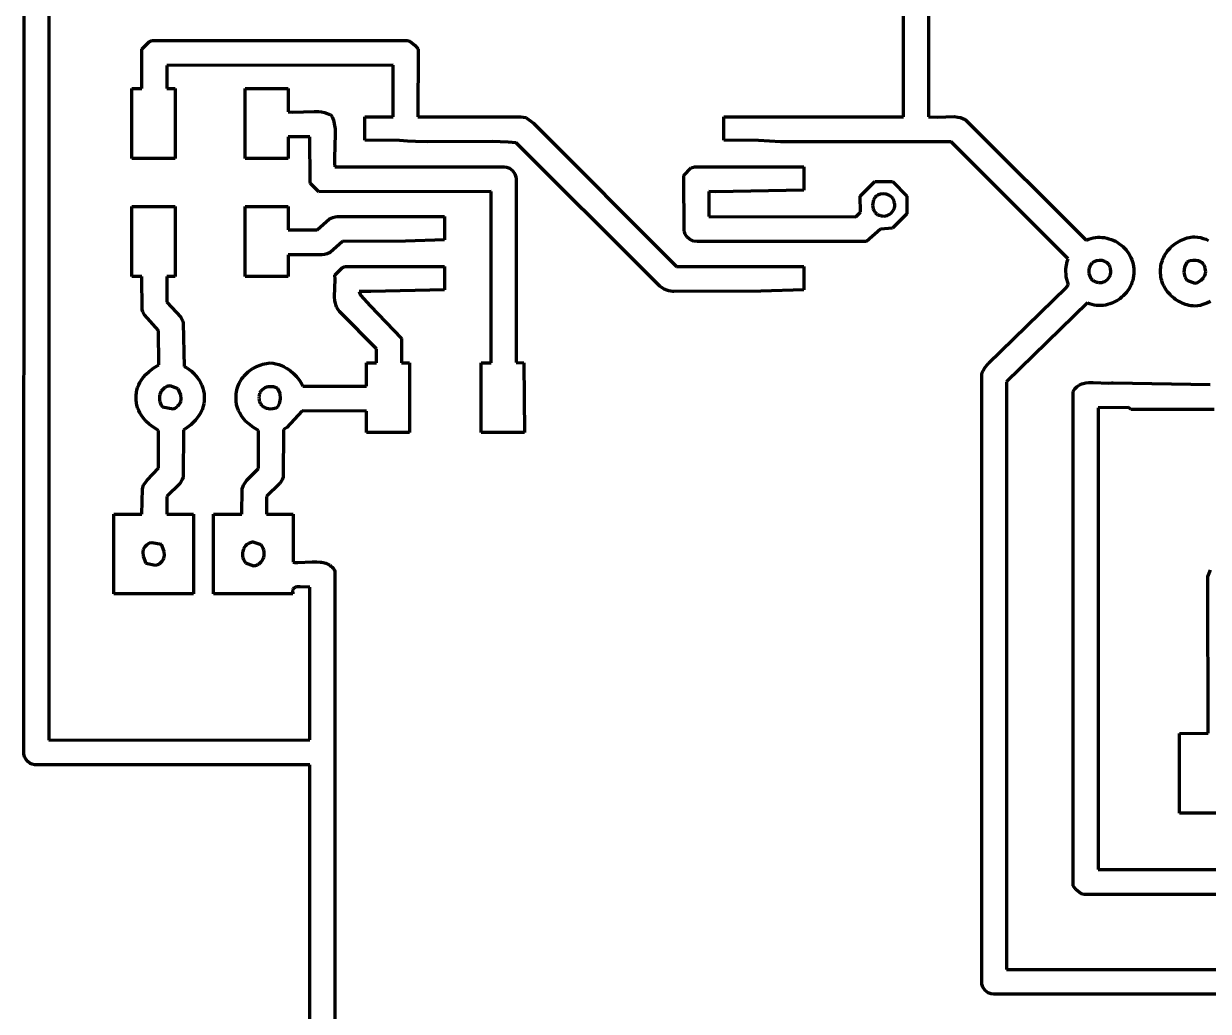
# Model space of a CAD drawing. Header units: millimetres. Extents: x 0.4 to 15.5, y 0.2 to 12.3.
# Drawn here: x 0.548 to 5.495, y 3.214 to 7.341 of the extents above; entities that cross this region are included whole.
import ezdxf

# ---------------------------------------------------------------- set-up
doc = ezdxf.new("R2010")
doc.units = ezdxf.units.MM
doc.layers.add('color#000000ff', color=7, linetype='CONTINUOUS', lineweight=100)

msp = doc.modelspace()

# ---------------------------------------------------------------- linework, layer by layer
at = {"layer": 'color#000000ff'}
for p, q in [((4.2221, 6.9513), (4.2218, 8.0145)), ((4.3269, 8.0168), (4.3264, 6.9513)), ((0.5483, 4.3048), (0.5492, 7.4402)), ((0.6528, 7.4408), (0.6528, 4.3472)), ((1.0411, 7.2339), (1.0731, 7.2665)), ((1.0417, 7.0695), (1.0411, 7.2339)), ((1.0731, 7.2665), (1.0844, 7.2703)), ((1.0844, 7.2703), (1.0944, 7.2709)), ((1.0944, 7.2709), (1.0971, 7.2706)), ((1.0971, 7.2706), (2.1384, 7.2707)), ((2.1384, 7.2707), (2.1488, 7.2708)), ((2.1488, 7.2708), (2.1605, 7.2676)), ((2.1605, 7.2676), (2.1832, 7.2497)), ((2.1832, 7.2497), (2.1951, 7.2339)), ((2.1951, 7.2339), (2.1945, 6.9513)), ((1.1458, 7.1666), (1.1457, 7.0698)), ((2.0903, 7.1667), (1.1458, 7.1666)), ((2.0903, 6.9514), (2.0903, 7.1667)), ((1, 7.0694), (1.0417, 7.0695)), ((1, 6.7778), (1, 7.0694)), ((1.1457, 7.0698), (1.1806, 7.0692)), ((1.1806, 7.0692), (1.1805, 6.7778)), ((1.4722, 7.0694), (1.6528, 7.0694)), ((1.4722, 6.7778), (1.4722, 7.0694)), ((1.6528, 7.0694), (1.6528, 6.9722)), ((1.6528, 6.9722), (1.6714, 6.9709)), ((1.6714, 6.9709), (1.7607, 6.974)), ((1.7607, 6.974), (1.7795, 6.9732)), ((1.7795, 6.9732), (1.7919, 6.9717)), ((1.7919, 6.9717), (1.8039, 6.9692)), ((1.8039, 6.9692), (1.8158, 6.9656)), ((1.8158, 6.9656), (1.8215, 6.9633)), ((1.8215, 6.9633), (1.8272, 6.9607)), ((1.8272, 6.9607), (1.8329, 6.9577)), ((1.8329, 6.9577), (1.8359, 6.9509)), ((1.8359, 6.9509), (1.8386, 6.944)), ((1.8386, 6.944), (1.841, 6.9371)), ((1.841, 6.9371), (1.843, 6.93)), ((1.843, 6.93), (1.846, 6.9157)), ((1.9722, 6.8542), (1.9728, 6.9517)), ((1.9728, 6.9517), (2.0903, 6.9514)), ((2.1945, 6.9513), (2.6245, 6.9512)), ((2.6245, 6.9512), (2.6449, 6.9485)), ((2.6449, 6.9485), (2.6762, 6.9253)), ((3.4722, 6.8542), (3.4722, 6.9514)), ((3.4722, 6.9514), (4.2221, 6.9513)), ((4.3264, 6.9513), (4.3636, 6.9505)), ((4.3636, 6.9505), (4.4337, 6.9523)), ((4.4337, 6.9523), (4.4494, 6.9503)), ((4.4494, 6.9503), (4.4595, 6.948)), ((4.4595, 6.948), (4.4695, 6.9447)), ((4.4695, 6.9447), (4.4791, 6.9404)), ((4.4791, 6.9404), (4.9854, 6.4357)), ((1.8492, 6.8788), (1.8455, 6.7802)), ((1.846, 6.9157), (1.8479, 6.9011)), ((1.8479, 6.9011), (1.8492, 6.8788)), ((2.6762, 6.9253), (3.2739, 6.3266)), ((1.653, 6.8682), (1.6527, 6.7778)), ((1.743, 6.868), (1.653, 6.8682)), ((1.7443, 6.6814), (1.743, 6.868)), ((2.1169, 6.8532), (1.9722, 6.8542)), ((2.1502, 6.8502), (2.1169, 6.8532)), ((2.1837, 6.8482), (2.1502, 6.8502)), ((2.2341, 6.8466), (2.1837, 6.8482)), ((2.5038, 6.8479), (2.2341, 6.8466)), ((2.5708, 6.8455), (2.5038, 6.8479)), ((2.604, 6.8431), (2.5708, 6.8455)), ((3.1621, 6.2859), (2.604, 6.8431)), ((3.617, 6.8532), (3.4722, 6.8542)), ((3.7085, 6.8471), (3.617, 6.8532)), ((4.4204, 6.8473), (3.7085, 6.8471)), ((4.9101, 6.3574), (4.4204, 6.8473)), ((1.1805, 6.7778), (1, 6.7778)), ((1.6527, 6.7778), (1.4722, 6.7778)), ((1.8455, 6.7802), (1.846, 6.7578)), ((1.846, 6.7578), (1.8472, 6.7431)), ((1.8472, 6.7431), (2.554, 6.743)), ((2.554, 6.743), (2.5645, 6.7417)), ((2.5645, 6.7417), (2.5769, 6.7367)), ((2.5769, 6.7367), (2.5897, 6.7267)), ((3.3049, 6.706), (3.3354, 6.7378)), ((3.3354, 6.7378), (3.3489, 6.7427)), ((3.3489, 6.7427), (3.3592, 6.7432)), ((3.3592, 6.7432), (3.3619, 6.7429)), ((3.3619, 6.7429), (3.8056, 6.743)), ((3.8056, 6.743), (3.8054, 6.6457)), ((1.7459, 6.6733), (1.7443, 6.6814)), ((2.5897, 6.7267), (2.599, 6.7135)), ((2.599, 6.7135), (2.6034, 6.7009)), ((2.6034, 6.7009), (2.6041, 6.6929)), ((2.6041, 6.6929), (2.6043, 5.9243)), ((3.3067, 6.474), (3.3049, 6.706)), ((4.0415, 6.6203), (4.1018, 6.6806)), ((4.1018, 6.6806), (4.176, 6.6806)), ((4.176, 6.6806), (4.2363, 6.6202)), ((1.7798, 6.6383), (1.7459, 6.6733)), ((2.5, 6.6389), (1.7798, 6.6383)), ((2.4999, 5.9235), (2.5, 6.6389)), ((3.4371, 6.6381), (3.4097, 6.6389)), ((3.4097, 6.6389), (3.4097, 6.5348)), ((3.8054, 6.6457), (3.4371, 6.6381)), ((4.1371, 6.6293), (4.1252, 6.6278)), ((4.1491, 6.6283), (4.1371, 6.6293)), ((4.0419, 6.5534), (4.0415, 6.6203)), ((4.0933, 6.59), (4.0929, 6.5825)), ((4.0929, 6.5825), (4.0936, 6.5749)), ((4.0947, 6.5974), (4.0933, 6.59)), ((4.0971, 6.6045), (4.0947, 6.5974)), ((4.1006, 6.611), (4.0971, 6.6045)), ((4.1028, 6.6141), (4.1006, 6.611)), ((4.1052, 6.6169), (4.1028, 6.6141)), ((4.1079, 6.6194), (4.1052, 6.6169)), ((4.1109, 6.6218), (4.1079, 6.6194)), ((4.1142, 6.6238), (4.1109, 6.6218)), ((4.1252, 6.6278), (4.1142, 6.6238)), ((4.1605, 6.6247), (4.1491, 6.6283)), ((4.1681, 6.6204), (4.1605, 6.6247)), ((4.1745, 6.6146), (4.1681, 6.6204)), ((4.178, 6.61), (4.1745, 6.6146)), ((4.1807, 6.6048), (4.178, 6.61)), ((4.1826, 6.5989), (4.1807, 6.6048)), ((4.1832, 6.5958), (4.1826, 6.5989)), ((4.1842, 6.5923), (4.1832, 6.5958)), ((4.1853, 6.5853), (4.1842, 6.5923)), ((4.1853, 6.5785), (4.1853, 6.5853)), ((4.2363, 6.6202), (4.2362, 6.5463)), ((1, 6.5764), (1.1805, 6.5764)), ((1, 6.2848), (1, 6.5764)), ((1.1805, 6.5764), (1.1804, 6.2847)), ((1.4722, 6.5764), (1.6527, 6.5764)), ((1.4722, 6.2848), (1.4722, 6.5764)), ((1.6527, 6.5764), (1.6529, 6.4791)), ((1.8256, 6.5247), (1.8386, 6.5307)), ((1.8386, 6.5307), (1.8492, 6.5335)), ((1.8492, 6.5335), (1.8566, 6.5343)), ((1.8566, 6.5343), (1.8605, 6.5344)), ((1.8605, 6.5344), (2.3056, 6.5347)), ((2.3056, 6.5347), (2.3054, 6.4374)), ((3.4097, 6.5348), (4.0236, 6.534)), ((4.0236, 6.534), (4.0419, 6.5534)), ((4.0936, 6.5749), (4.0953, 6.5676)), ((4.0953, 6.5676), (4.098, 6.5607)), ((4.098, 6.5607), (4.1017, 6.5544)), ((4.1017, 6.5544), (4.1039, 6.5515)), ((4.1039, 6.5515), (4.1064, 6.5489)), ((4.1064, 6.5489), (4.1092, 6.5465)), ((4.1092, 6.5465), (4.1121, 6.5444)), ((4.1121, 6.5444), (4.1153, 6.5425)), ((4.1153, 6.5425), (4.1188, 6.541)), ((4.1188, 6.541), (4.1225, 6.5399)), ((4.1225, 6.5399), (4.1264, 6.539)), ((4.1264, 6.539), (4.1299, 6.538)), ((4.1299, 6.538), (4.1334, 6.5373)), ((4.1334, 6.5373), (4.1403, 6.5368)), ((4.1403, 6.5368), (4.1471, 6.5374)), ((4.1471, 6.5374), (4.1536, 6.539)), ((4.1536, 6.539), (4.1597, 6.5416)), ((4.1597, 6.5416), (4.1654, 6.545)), ((4.1654, 6.545), (4.1706, 6.5492)), ((4.1706, 6.5492), (4.1752, 6.5541)), ((4.1752, 6.5541), (4.179, 6.5596)), ((4.2362, 6.5463), (4.1759, 6.4865)), ((4.179, 6.5596), (4.182, 6.5655)), ((4.182, 6.5655), (4.1842, 6.5718)), ((4.1842, 6.5718), (4.1853, 6.5785)), ((1.7733, 6.4787), (1.8256, 6.5247)), ((4.1254, 6.4817), (4.0674, 6.4301)), ((4.1759, 6.4865), (4.1254, 6.4817)), ((1.6529, 6.4791), (1.7733, 6.4787)), ((2.1421, 6.432), (1.8788, 6.4305)), ((2.3054, 6.4374), (2.1421, 6.432)), ((3.307, 6.4713), (3.3067, 6.474)), ((3.31, 6.4611), (3.307, 6.4713)), ((3.3166, 6.45), (3.31, 6.4611)), ((3.3281, 6.4397), (3.3166, 6.45)), ((3.3449, 6.4323), (3.3281, 6.4397)), ((3.3607, 6.4307), (3.3449, 6.4323)), ((4.9854, 6.4357), (4.9947, 6.4398)), ((4.9947, 6.4398), (5.0041, 6.4431)), ((5.0041, 6.4431), (5.0137, 6.4456)), ((5.0137, 6.4456), (5.0233, 6.4472)), ((5.0233, 6.4472), (5.0329, 6.4482)), ((5.0329, 6.4482), (5.0425, 6.4484)), ((5.0425, 6.4484), (5.0521, 6.4479)), ((5.0521, 6.4479), (5.0616, 6.4467)), ((5.0616, 6.4467), (5.0709, 6.4448)), ((5.0709, 6.4448), (5.0802, 6.4423)), ((5.0802, 6.4423), (5.0893, 6.4392)), ((5.0893, 6.4392), (5.0981, 6.4356)), ((5.0981, 6.4356), (5.1067, 6.4313)), ((5.1067, 6.4313), (5.1151, 6.4265)), ((5.3715, 6.4308), (5.3783, 6.4344)), ((5.3783, 6.4344), (5.3852, 6.4377)), ((5.3852, 6.4377), (5.3924, 6.4406)), ((5.3924, 6.4406), (5.3996, 6.4432)), ((5.3996, 6.4432), (5.407, 6.4455)), ((5.407, 6.4455), (5.4145, 6.4473)), ((5.4145, 6.4473), (5.4221, 6.4488)), ((5.4221, 6.4488), (5.4298, 6.4499)), ((5.4298, 6.4499), (5.4375, 6.4505)), ((5.4375, 6.4505), (5.45, 6.4492)), ((5.45, 6.4492), (5.4622, 6.4469)), ((5.4622, 6.4469), (5.4739, 6.4437)), ((5.4739, 6.4437), (5.4853, 6.4396)), ((5.4853, 6.4396), (5.4962, 6.4347)), ((1.8276, 6.3852), (1.8148, 6.3792)), ((1.8788, 6.4305), (1.8276, 6.3852)), ((4.0674, 6.4301), (3.3607, 6.4307)), ((5.1151, 6.4265), (5.1231, 6.4212)), ((5.1231, 6.4212), (5.1308, 6.4154)), ((5.1308, 6.4154), (5.1381, 6.4091)), ((5.1381, 6.4091), (5.145, 6.4024)), ((5.145, 6.4024), (5.1514, 6.3953)), ((5.1514, 6.3953), (5.1574, 6.3878)), ((5.1574, 6.3878), (5.1628, 6.3798)), ((5.3162, 6.3788), (5.3204, 6.3851)), ((5.3204, 6.3851), (5.325, 6.3912)), ((5.325, 6.3912), (5.3299, 6.3971)), ((5.3299, 6.3971), (5.3351, 6.4027)), ((5.3351, 6.4027), (5.3405, 6.4081)), ((5.3405, 6.4081), (5.3462, 6.4132)), ((5.3462, 6.4132), (5.3522, 6.418)), ((5.3522, 6.418), (5.3584, 6.4226)), ((5.3584, 6.4226), (5.3648, 6.4268)), ((5.3648, 6.4268), (5.3715, 6.4308)), ((1.7934, 6.3753), (1.6528, 6.375)), ((1.6528, 6.375), (1.6528, 6.2848)), ((1.8044, 6.3764), (1.7934, 6.3753)), ((1.8148, 6.3792), (1.8044, 6.3764)), ((4.9002, 6.3167), (4.9061, 6.3465)), ((4.9061, 6.3465), (4.9101, 6.3574)), ((5.0033, 6.3331), (4.9998, 6.3266)), ((5.0055, 6.3361), (5.0033, 6.3331)), ((5.0079, 6.3389), (5.0055, 6.3361)), ((5.0106, 6.3415), (5.0079, 6.3389)), ((5.0135, 6.3439), (5.0106, 6.3415)), ((5.0168, 6.3459), (5.0135, 6.3439)), ((5.0278, 6.35), (5.0168, 6.3459)), ((5.0396, 6.3516), (5.0278, 6.35)), ((5.0516, 6.3506), (5.0396, 6.3516)), ((5.0629, 6.3471), (5.0516, 6.3506)), ((5.0705, 6.3428), (5.0629, 6.3471)), ((5.0769, 6.3372), (5.0705, 6.3428)), ((5.0805, 6.3326), (5.0769, 6.3372)), ((5.0833, 6.3275), (5.0805, 6.3326)), ((5.1628, 6.3798), (5.1677, 6.3716)), ((5.1677, 6.3716), (5.172, 6.363)), ((5.172, 6.363), (5.1756, 6.3541)), ((5.1756, 6.3541), (5.1787, 6.3449)), ((5.1787, 6.3449), (5.181, 6.3355)), ((5.181, 6.3355), (5.1826, 6.3259)), ((5.2973, 6.3292), (5.2987, 6.3368)), ((5.2987, 6.3368), (5.3006, 6.3442)), ((5.3006, 6.3442), (5.303, 6.3515)), ((5.303, 6.3515), (5.3057, 6.3586)), ((5.3057, 6.3586), (5.3088, 6.3655)), ((5.3088, 6.3655), (5.3123, 6.3722)), ((5.3123, 6.3722), (5.3162, 6.3788)), ((5.4047, 6.3443), (5.3953, 6.3238)), ((5.417, 6.3491), (5.4047, 6.3443)), ((5.4302, 6.3515), (5.417, 6.3491)), ((5.4435, 6.3512), (5.4302, 6.3515)), ((5.453, 6.3492), (5.4435, 6.3512)), ((5.4619, 6.3456), (5.453, 6.3492)), ((5.4672, 6.3423), (5.4619, 6.3456)), ((5.4719, 6.3382), (5.4672, 6.3423)), ((5.4759, 6.3333), (5.4719, 6.3382)), ((5.4792, 6.3275), (5.4759, 6.3333)), ((1.0416, 6.2848), (1, 6.2848)), ((1.0432, 6.1443), (1.0416, 6.2848)), ((1.1804, 6.2847), (1.1458, 6.2847)), ((1.1458, 6.2847), (1.1458, 6.1772)), ((1.6528, 6.2848), (1.4722, 6.2848)), ((1.8467, 6.2895), (1.8788, 6.3221)), ((1.8479, 6.2733), (1.8467, 6.2895)), ((1.8788, 6.3221), (1.8901, 6.3259)), ((1.8901, 6.3259), (1.9002, 6.3265)), ((1.9002, 6.3265), (1.9029, 6.3262)), ((1.9029, 6.3262), (2.3056, 6.3264)), ((2.3056, 6.3264), (2.3054, 6.2291)), ((3.205, 6.244), (3.1621, 6.2859)), ((3.2739, 6.3266), (3.8056, 6.3264)), ((3.8056, 6.3264), (3.8054, 6.229)), ((4.9017, 6.2826), (4.9002, 6.3167)), ((4.996, 6.312), (4.9957, 6.3045)), ((4.9957, 6.3045), (4.9964, 6.2969)), ((4.9974, 6.3195), (4.996, 6.312)), ((4.9964, 6.2969), (4.9981, 6.2896)), ((4.9998, 6.3266), (4.9974, 6.3195)), ((4.9981, 6.2896), (5.0009, 6.2827)), ((5.082, 6.2822), (5.0849, 6.2882)), ((5.0852, 6.3217), (5.0833, 6.3275)), ((5.0849, 6.2882), (5.087, 6.2945)), ((5.0858, 6.3185), (5.0852, 6.3217)), ((5.0869, 6.315), (5.0858, 6.3185)), ((5.0881, 6.3081), (5.0869, 6.315)), ((5.087, 6.2945), (5.0881, 6.3012)), ((5.0881, 6.3012), (5.0881, 6.3081)), ((5.1828, 6.2864), (5.1813, 6.2769)), ((5.1826, 6.3259), (5.1835, 6.316)), ((5.1835, 6.2961), (5.1828, 6.2864)), ((5.1835, 6.316), (5.1835, 6.306)), ((5.1835, 6.306), (5.1835, 6.2961)), ((5.2957, 6.3058), (5.2958, 6.3137)), ((5.2957, 6.2978), (5.2957, 6.3058)), ((5.2962, 6.2899), (5.2957, 6.2978)), ((5.2958, 6.3137), (5.2963, 6.3215)), ((5.2972, 6.2822), (5.2962, 6.2899)), ((5.2963, 6.3215), (5.2973, 6.3292)), ((5.3953, 6.3238), (5.3928, 6.3021)), ((5.3928, 6.3021), (5.3966, 6.2834)), ((5.3966, 6.2834), (5.4047, 6.2683)), ((5.4751, 6.2786), (5.4808, 6.2882)), ((5.4805, 6.3244), (5.4792, 6.3275)), ((5.4815, 6.321), (5.4805, 6.3244)), ((5.4808, 6.2882), (5.4833, 6.2963)), ((5.4824, 6.3174), (5.4815, 6.321)), ((5.4837, 6.3111), (5.4824, 6.3174)), ((5.4833, 6.2963), (5.4842, 6.305)), ((5.4842, 6.305), (5.4837, 6.3111)), ((1.8461, 6.1997), (1.8479, 6.2733)), ((3.2222, 6.2319), (3.205, 6.244)), ((4.6271, 5.9705), (4.9021, 6.2396)), ((4.9116, 6.2496), (4.9017, 6.2826)), ((4.9021, 6.2396), (4.9116, 6.2496)), ((5.0009, 6.2827), (5.0046, 6.2765)), ((5.0046, 6.2765), (5.0069, 6.2736)), ((5.0069, 6.2736), (5.0093, 6.271)), ((5.0093, 6.271), (5.0121, 6.2686)), ((5.0121, 6.2686), (5.0151, 6.2665)), ((5.0151, 6.2665), (5.0183, 6.2647)), ((5.0183, 6.2647), (5.0218, 6.2632)), ((5.0218, 6.2632), (5.0255, 6.262)), ((5.0255, 6.262), (5.0294, 6.2612)), ((5.0294, 6.2612), (5.0329, 6.2602)), ((5.0329, 6.2602), (5.0365, 6.2595)), ((5.0365, 6.2595), (5.0434, 6.259)), ((5.0434, 6.259), (5.0502, 6.2596)), ((5.0502, 6.2596), (5.0567, 6.2613)), ((5.0567, 6.2613), (5.0628, 6.264)), ((5.0628, 6.264), (5.0685, 6.2675)), ((5.0685, 6.2675), (5.0737, 6.2717)), ((5.0737, 6.2717), (5.0782, 6.2767)), ((5.0782, 6.2767), (5.082, 6.2822)), ((5.1685, 6.2412), (5.1638, 6.233)), ((5.1727, 6.2498), (5.1685, 6.2412)), ((5.1762, 6.2586), (5.1727, 6.2498)), ((5.1791, 6.2676), (5.1762, 6.2586)), ((5.1813, 6.2769), (5.1791, 6.2676)), ((5.2986, 6.2746), (5.2972, 6.2822)), ((5.3005, 6.2672), (5.2986, 6.2746)), ((5.3029, 6.2599), (5.3005, 6.2672)), ((5.3056, 6.2527), (5.3029, 6.2599)), ((5.3087, 6.2458), (5.3056, 6.2527)), ((5.3123, 6.239), (5.3087, 6.2458)), ((5.3161, 6.2325), (5.3123, 6.239)), ((5.4047, 6.2683), (5.4381, 6.2561)), ((5.4381, 6.2561), (5.4496, 6.2596)), ((5.4496, 6.2596), (5.4649, 6.2684)), ((5.4649, 6.2684), (5.4751, 6.2786)), ((1.8476, 6.1832), (1.8461, 6.1997)), ((1.9981, 6.221), (1.9488, 6.222)), ((1.9488, 6.222), (1.954, 6.2069)), ((1.954, 6.2069), (1.9944, 6.1619)), ((2.3054, 6.2291), (1.9981, 6.221)), ((3.2335, 6.2265), (3.2222, 6.2319)), ((3.2414, 6.224), (3.2335, 6.2265)), ((3.2497, 6.2224), (3.2414, 6.224)), ((3.2584, 6.2219), (3.2497, 6.2224)), ((3.2629, 6.2221), (3.2584, 6.2219)), ((3.6256, 6.2226), (3.2629, 6.2221)), ((3.8054, 6.229), (3.6256, 6.2226)), ((5.1175, 6.186), (5.1094, 6.1811)), ((5.1253, 6.1914), (5.1175, 6.186)), ((5.1328, 6.1973), (5.1253, 6.1914)), ((5.1399, 6.2037), (5.1328, 6.1973)), ((5.1466, 6.2104), (5.1399, 6.2037)), ((5.1528, 6.2176), (5.1466, 6.2104)), ((5.1586, 6.2251), (5.1528, 6.2176)), ((5.1638, 6.233), (5.1586, 6.2251)), ((5.3204, 6.2262), (5.3161, 6.2325)), ((5.325, 6.22), (5.3204, 6.2262)), ((5.3298, 6.2141), (5.325, 6.22)), ((5.335, 6.2085), (5.3298, 6.2141)), ((5.3405, 6.2031), (5.335, 6.2085)), ((5.3462, 6.198), (5.3405, 6.2031)), ((5.3522, 6.1931), (5.3462, 6.198)), ((5.3585, 6.1886), (5.3522, 6.1931)), ((5.3649, 6.1843), (5.3585, 6.1886)), ((5.3716, 6.1803), (5.3649, 6.1843)), ((1.0457, 6.137), (1.0432, 6.1443)), ((1.0524, 6.1234), (1.0457, 6.137)), ((1.1458, 6.1772), (1.2035, 6.1146)), ((1.8496, 6.1726), (1.8476, 6.1832)), ((1.8528, 6.1623), (1.8496, 6.1726)), ((1.8548, 6.1573), (1.8528, 6.1623)), ((1.8572, 6.1524), (1.8548, 6.1573)), ((1.8599, 6.1476), (1.8572, 6.1524)), ((1.8631, 6.1429), (1.8599, 6.1476)), ((1.8666, 6.1384), (1.8631, 6.1429)), ((1.8706, 6.134), (1.8666, 6.1384)), ((1.9944, 6.1619), (2.1255, 6.0258)), ((4.9901, 6.1742), (4.6528, 5.8436)), ((4.9994, 6.1704), (4.9901, 6.1742)), ((5.0087, 6.1673), (4.9994, 6.1704)), ((5.0181, 6.1651), (5.0087, 6.1673)), ((5.0276, 6.1636), (5.0181, 6.1651)), ((5.037, 6.1629), (5.0276, 6.1636)), ((5.0465, 6.1629), (5.037, 6.1629)), ((5.0559, 6.1636), (5.0465, 6.1629)), ((5.0652, 6.165), (5.0559, 6.1636)), ((5.0744, 6.167), (5.0652, 6.165)), ((5.0835, 6.1697), (5.0744, 6.167)), ((5.0923, 6.1729), (5.0835, 6.1697)), ((5.101, 6.1768), (5.0923, 6.1729)), ((5.1094, 6.1811), (5.101, 6.1768)), ((5.3784, 6.1767), (5.3716, 6.1803)), ((5.3854, 6.1734), (5.3784, 6.1767)), ((5.3926, 6.1704), (5.3854, 6.1734)), ((5.3999, 6.1678), (5.3926, 6.1704)), ((5.4073, 6.1655), (5.3999, 6.1678)), ((5.4148, 6.1636), (5.4073, 6.1655)), ((5.4224, 6.1621), (5.4148, 6.1636)), ((5.4301, 6.161), (5.4224, 6.1621)), ((5.4378, 6.1602), (5.4301, 6.161)), ((5.4497, 6.1615), (5.4378, 6.1602)), ((5.4613, 6.1637), (5.4497, 6.1615)), ((5.4725, 6.1667), (5.4613, 6.1637)), ((5.4887, 6.1727), (5.4725, 6.1667)), ((5.504, 6.1804), (5.4887, 6.1727)), ((1.1114, 6.0588), (1.0524, 6.1234)), ((1.2035, 6.1146), (1.212, 6.0973)), ((1.212, 6.0973), (1.2144, 6.0898)), ((1.2144, 6.0898), (1.2177, 5.9085)), ((2.0213, 5.9823), (1.8706, 6.134)), ((1.1116, 5.915), (1.1114, 6.0588)), ((2.1255, 6.0258), (2.1253, 5.9233)), ((2.0207, 5.9236), (2.0213, 5.9823)), ((4.5769, 5.9217), (4.6271, 5.9705)), ((1.0583, 5.8753), (1.0716, 5.8879)), ((1.0716, 5.8879), (1.0909, 5.9026)), ((1.0909, 5.9026), (1.1116, 5.915)), ((1.2177, 5.9085), (1.2285, 5.9027)), ((1.2285, 5.9027), (1.2388, 5.896)), ((1.2388, 5.896), (1.2485, 5.8884)), ((1.2485, 5.8884), (1.2576, 5.8801)), ((1.4854, 5.8856), (1.4914, 5.8904)), ((1.4914, 5.8904), (1.4976, 5.895)), ((1.4976, 5.895), (1.5041, 5.8992)), ((1.5041, 5.8992), (1.5107, 5.9031)), ((1.5107, 5.9031), (1.5175, 5.9068)), ((1.5175, 5.9068), (1.5245, 5.9101)), ((1.5245, 5.9101), (1.5316, 5.913)), ((1.5316, 5.913), (1.5389, 5.9156)), ((1.5389, 5.9156), (1.5463, 5.9179)), ((1.5463, 5.9179), (1.5538, 5.9198)), ((1.5538, 5.9198), (1.5614, 5.9213)), ((1.5614, 5.9213), (1.569, 5.9224)), ((1.569, 5.9224), (1.5767, 5.9232)), ((1.5767, 5.9232), (1.5893, 5.9219)), ((1.5893, 5.9219), (1.6014, 5.9196)), ((1.6014, 5.9196), (1.6132, 5.9163)), ((1.6132, 5.9163), (1.6245, 5.9122)), ((1.6245, 5.9122), (1.6354, 5.9071)), ((1.6354, 5.9071), (1.6459, 5.9013)), ((1.6459, 5.9013), (1.6606, 5.8912)), ((1.6606, 5.8912), (1.6743, 5.8795)), ((1.9792, 5.9235), (2.0207, 5.9236)), ((1.9792, 5.8264), (1.9792, 5.9235)), ((2.1253, 5.9233), (2.1597, 5.9237)), ((2.1597, 5.9237), (2.1597, 5.632)), ((2.4584, 5.632), (2.4583, 5.9236)), ((2.4583, 5.9236), (2.4999, 5.9235)), ((2.6043, 5.9243), (2.6368, 5.9235)), ((2.6368, 5.9235), (2.6389, 5.632)), ((4.5511, 5.8828), (4.5543, 5.8907)), ((4.5543, 5.8907), (4.5605, 5.9018)), ((4.5605, 5.9018), (4.5769, 5.9217)), ((1.028, 5.831), (1.0332, 5.8417)), ((1.0332, 5.8417), (1.0394, 5.8519)), ((1.0394, 5.8519), (1.0464, 5.8616)), ((1.0464, 5.8616), (1.0583, 5.8753)), ((1.2576, 5.8801), (1.266, 5.8712)), ((1.266, 5.8712), (1.2737, 5.8615)), ((1.2737, 5.8615), (1.2806, 5.8514)), ((1.2806, 5.8514), (1.2866, 5.8407)), ((1.2866, 5.8407), (1.2917, 5.8296)), ((1.4447, 5.8311), (1.4478, 5.838)), ((1.4478, 5.838), (1.4514, 5.8448)), ((1.4514, 5.8448), (1.4553, 5.8513)), ((1.4553, 5.8513), (1.4595, 5.8576)), ((1.4595, 5.8576), (1.4641, 5.8637)), ((1.4641, 5.8637), (1.469, 5.8695)), ((1.469, 5.8695), (1.4742, 5.8751)), ((1.4742, 5.8751), (1.4797, 5.8805)), ((1.4797, 5.8805), (1.4854, 5.8856)), ((1.6743, 5.8795), (1.6867, 5.8663)), ((1.6867, 5.8663), (1.698, 5.852)), ((1.698, 5.852), (1.708, 5.8365)), ((4.5487, 5.8744), (4.5511, 5.8828)), ((4.5487, 3.3344), (4.5487, 5.8744)), ((4.6528, 5.8436), (4.6528, 3.3889)), ((4.9718, 5.8374), (4.9776, 5.8389)), ((4.9776, 5.8389), (4.9835, 5.8401)), ((4.9835, 5.8401), (4.9957, 5.8415)), ((4.9957, 5.8415), (5.0147, 5.8419)), ((5.0147, 5.8419), (5.0793, 5.8391)), ((5.0793, 5.8391), (5.0914, 5.8398)), ((5.0914, 5.8398), (5.0972, 5.8405)), ((5.0972, 5.8405), (5.5024, 5.8329)), ((1.0179, 5.7841), (1.0181, 5.7903)), ((1.0181, 5.7903), (1.0186, 5.7964)), ((1.0186, 5.7964), (1.0195, 5.8024)), ((1.0195, 5.8024), (1.0206, 5.8083)), ((1.0206, 5.8083), (1.0237, 5.8198)), ((1.0237, 5.8198), (1.028, 5.831)), ((1.1165, 5.7916), (1.115, 5.7842)), ((1.119, 5.7987), (1.1165, 5.7916)), ((1.1225, 5.8053), (1.119, 5.7987)), ((1.1269, 5.8112), (1.1225, 5.8053)), ((1.1296, 5.814), (1.1269, 5.8112)), ((1.1324, 5.8165), (1.1296, 5.814)), ((1.1355, 5.8188), (1.1324, 5.8165)), ((1.1389, 5.8209), (1.1355, 5.8188)), ((1.1424, 5.8227), (1.1389, 5.8209)), ((1.1463, 5.8242), (1.1424, 5.8227)), ((1.1504, 5.8255), (1.1463, 5.8242)), ((1.1547, 5.8265), (1.1504, 5.8255)), ((1.1592, 5.8272), (1.1547, 5.8265)), ((1.1925, 5.815), (1.1592, 5.8272)), ((1.2036, 5.7894), (1.1925, 5.815)), ((1.2053, 5.7727), (1.2036, 5.7894)), ((1.2917, 5.8296), (1.2958, 5.8181)), ((1.2958, 5.8181), (1.2989, 5.8063)), ((1.2989, 5.8063), (1.301, 5.7942)), ((1.301, 5.7942), (1.3018, 5.7819)), ((1.4347, 5.7863), (1.4352, 5.7941)), ((1.4352, 5.7941), (1.4362, 5.8018)), ((1.4362, 5.8018), (1.4377, 5.8094)), ((1.4377, 5.8094), (1.4396, 5.8168)), ((1.4396, 5.8168), (1.4419, 5.824)), ((1.4419, 5.824), (1.4447, 5.8311)), ((1.5312, 5.7895), (1.5307, 5.7857)), ((1.5321, 5.7932), (1.5312, 5.7895)), ((1.5332, 5.7967), (1.5321, 5.7932)), ((1.5347, 5.8), (1.5332, 5.7967)), ((1.5365, 5.803), (1.5347, 5.8)), ((1.5385, 5.8059), (1.5365, 5.803)), ((1.5432, 5.811), (1.5385, 5.8059)), ((1.5488, 5.8153), (1.5432, 5.811)), ((1.5551, 5.8187), (1.5488, 5.8153)), ((1.5619, 5.8213), (1.5551, 5.8187)), ((1.5691, 5.823), (1.5619, 5.8213)), ((1.5765, 5.8238), (1.5691, 5.823)), ((1.5841, 5.8238), (1.5765, 5.8238)), ((1.5916, 5.8228), (1.5841, 5.8238)), ((1.599, 5.821), (1.5916, 5.8228)), ((1.606, 5.8182), (1.599, 5.821)), ((1.6094, 5.8165), (1.606, 5.8182)), ((1.6187, 5.7957), (1.6094, 5.8165)), ((1.6209, 5.7737), (1.6187, 5.7957)), ((1.708, 5.8365), (1.7139, 5.8256)), ((1.7139, 5.8256), (1.9792, 5.8264)), ((4.9299, 5.8033), (4.9335, 5.8093)), ((4.93, 3.7383), (4.9299, 5.8033)), ((4.9335, 5.8093), (4.9374, 5.8147)), ((4.9374, 5.8147), (4.9416, 5.8195)), ((4.9416, 5.8195), (4.946, 5.8237)), ((4.946, 5.8237), (4.9508, 5.8274)), ((4.9508, 5.8274), (4.9557, 5.8306)), ((4.9557, 5.8306), (4.9609, 5.8333)), ((4.9609, 5.8333), (4.9663, 5.8355)), ((4.9663, 5.8355), (4.9718, 5.8374)), ((1.0181, 5.7778), (1.0179, 5.7841)), ((1.0179, 5.7715), (1.0181, 5.7778)), ((1.0181, 5.7653), (1.0179, 5.7715)), ((1.0186, 5.7592), (1.0181, 5.7653)), ((1.0195, 5.7532), (1.0186, 5.7592)), ((1.0206, 5.7473), (1.0195, 5.7532)), ((1.0238, 5.7358), (1.0206, 5.7473)), ((1.115, 5.7842), (1.1145, 5.7765)), ((1.1145, 5.7765), (1.115, 5.7688)), ((1.115, 5.7688), (1.1164, 5.761)), ((1.1164, 5.761), (1.1189, 5.7534)), ((1.1189, 5.7534), (1.1224, 5.746)), ((1.1224, 5.746), (1.1269, 5.739)), ((1.1269, 5.739), (1.1716, 5.7317)), ((1.1859, 5.7381), (1.1895, 5.7417)), ((1.1895, 5.7417), (1.1919, 5.7435)), ((1.1919, 5.7435), (1.196, 5.7476)), ((1.196, 5.7476), (1.2006, 5.7545)), ((1.2006, 5.7545), (1.2036, 5.762)), ((1.2036, 5.762), (1.2053, 5.7727)), ((1.2974, 5.7424), (1.2926, 5.7276)), ((1.2996, 5.7527), (1.2974, 5.7424)), ((1.3009, 5.7633), (1.2996, 5.7527)), ((1.3015, 5.7696), (1.3009, 5.7633)), ((1.3018, 5.7819), (1.3015, 5.7696)), ((1.4345, 5.772), (1.4347, 5.7783)), ((1.4347, 5.7658), (1.4345, 5.772)), ((1.4347, 5.7783), (1.4347, 5.7863)), ((1.4352, 5.7596), (1.4347, 5.7658)), ((1.436, 5.7536), (1.4352, 5.7596)), ((1.4372, 5.7477), (1.436, 5.7536)), ((1.4403, 5.7361), (1.4372, 5.7477)), ((1.5307, 5.7857), (1.5305, 5.7816)), ((1.5305, 5.7816), (1.5307, 5.7773)), ((1.5307, 5.7773), (1.5305, 5.7731)), ((1.5305, 5.7731), (1.5308, 5.7691)), ((1.5308, 5.7691), (1.5314, 5.7652)), ((1.5314, 5.7652), (1.5323, 5.7616)), ((1.5323, 5.7616), (1.5335, 5.7582)), ((1.5335, 5.7582), (1.5351, 5.755)), ((1.5351, 5.755), (1.5368, 5.752)), ((1.5368, 5.752), (1.5389, 5.7492)), ((1.5389, 5.7492), (1.5437, 5.7442)), ((1.5437, 5.7442), (1.5493, 5.74)), ((1.5493, 5.74), (1.5555, 5.7367)), ((1.6027, 5.736), (1.6095, 5.7392)), ((1.6095, 5.7392), (1.6161, 5.752)), ((1.6161, 5.752), (1.6209, 5.7737)), ((1.028, 5.7247), (1.0238, 5.7358)), ((1.0332, 5.714), (1.028, 5.7247)), ((1.0394, 5.7038), (1.0332, 5.714)), ((1.0464, 5.694), (1.0394, 5.7038)), ((1.0582, 5.6803), (1.0464, 5.694)), ((1.1716, 5.7317), (1.18, 5.7343)), ((1.18, 5.7343), (1.1859, 5.7381)), ((1.2778, 5.7), (1.2649, 5.6835)), ((1.286, 5.7134), (1.2778, 5.7)), ((1.2926, 5.7276), (1.286, 5.7134)), ((1.4445, 5.7249), (1.4403, 5.7361)), ((1.4498, 5.7142), (1.4445, 5.7249)), ((1.456, 5.704), (1.4498, 5.7142)), ((1.463, 5.6942), (1.456, 5.704)), ((1.4748, 5.6804), (1.463, 5.6942)), ((1.5555, 5.7367), (1.5623, 5.7342)), ((1.5623, 5.7342), (1.5695, 5.7326)), ((1.5695, 5.7326), (1.5769, 5.7318)), ((1.5769, 5.7318), (1.5882, 5.7323)), ((1.5882, 5.7323), (1.5956, 5.7337)), ((1.5956, 5.7337), (1.6027, 5.736)), ((1.7105, 5.7224), (1.6459, 5.6523)), ((1.9793, 5.7221), (1.7105, 5.7224)), ((1.9792, 5.632), (1.9793, 5.7221)), ((5.1611, 5.7362), (5.0343, 5.7355)), ((5.0343, 5.7355), (5.0346, 3.8057)), ((5.1732, 5.7288), (5.1611, 5.7362)), ((5.5197, 5.7282), (5.1732, 5.7288)), ((1.0715, 5.6678), (1.0582, 5.6803)), ((1.0909, 5.6531), (1.0715, 5.6678)), ((1.1115, 5.6407), (1.0909, 5.6531)), ((1.1115, 5.4831), (1.1115, 5.6407)), ((1.2159, 5.644), (1.2141, 5.4459)), ((1.2204, 5.6467), (1.2159, 5.644)), ((1.2459, 5.6651), (1.2204, 5.6467)), ((1.2649, 5.6835), (1.2459, 5.6651)), ((1.4881, 5.6679), (1.4748, 5.6804)), ((1.5075, 5.6531), (1.4881, 5.6679)), ((1.5282, 5.6406), (1.5075, 5.6531)), ((1.5278, 5.4823), (1.5282, 5.6406)), ((1.6327, 5.6443), (1.6308, 5.4453)), ((1.6459, 5.6523), (1.6327, 5.6443)), ((2.1597, 5.632), (1.9792, 5.632)), ((2.6389, 5.632), (2.4584, 5.632)), ((1.0633, 5.4338), (1.1115, 5.4831)), ((1.2141, 5.4459), (1.2103, 5.4354)), ((1.4798, 5.4336), (1.5278, 5.4823)), ((1.6308, 5.4453), (1.6267, 5.435)), ((1.0418, 5.2917), (1.0433, 5.3974)), ((1.0433, 5.3974), (1.0488, 5.4117)), ((1.0488, 5.4117), (1.0633, 5.4338)), ((1.2009, 5.4198), (1.1457, 5.3645)), ((1.2103, 5.4354), (1.2009, 5.4198)), ((1.4585, 5.2917), (1.4599, 5.3974)), ((1.4599, 5.3974), (1.4654, 5.4116)), ((1.4654, 5.4116), (1.4798, 5.4336)), ((1.6172, 5.4195), (1.5623, 5.3645)), ((1.6267, 5.435), (1.6172, 5.4195)), ((1.1457, 5.3645), (1.1458, 5.2917)), ((1.5623, 5.3645), (1.5625, 5.2917)), ((0.9236, 5.2916), (1.0418, 5.2917)), ((0.9236, 4.9584), (0.9236, 5.2916)), ((1.1458, 5.2917), (1.2569, 5.2916)), ((1.2569, 5.2916), (1.2569, 4.9583)), ((1.3403, 5.2916), (1.4585, 5.2917)), ((1.3403, 4.9584), (1.3403, 5.2916)), ((1.5625, 5.2917), (1.6736, 5.2916)), ((1.6736, 5.2916), (1.6736, 5.0903)), ((1.0505, 5.1504), (1.047, 5.143)), ((1.0538, 5.155), (1.0505, 5.1504)), ((1.058, 5.1592), (1.0538, 5.155)), ((1.0605, 5.1611), (1.058, 5.1592)), ((1.066, 5.1662), (1.0605, 5.1611)), ((1.072, 5.1694), (1.066, 5.1662)), ((1.0827, 5.1717), (1.072, 5.1694)), ((1.1229, 5.1638), (1.0827, 5.1717)), ((1.1345, 5.1348), (1.1229, 5.1638)), ((1.4663, 5.1463), (1.4637, 5.1393)), ((1.4699, 5.1528), (1.4663, 5.1463)), ((1.4745, 5.1587), (1.4699, 5.1528)), ((1.48, 5.1639), (1.4745, 5.1587)), ((1.4831, 5.1662), (1.48, 5.1639)), ((1.4864, 5.1682), (1.4831, 5.1662)), ((1.49, 5.17), (1.4864, 5.1682)), ((1.4938, 5.1716), (1.49, 5.17)), ((1.4978, 5.1728), (1.4938, 5.1716)), ((1.502, 5.1738), (1.4978, 5.1728)), ((1.5065, 5.1744), (1.502, 5.1738)), ((1.5394, 5.1624), (1.5065, 5.1744)), ((1.5442, 5.1557), (1.5394, 5.1624)), ((1.5478, 5.1485), (1.5442, 5.1557)), ((1.5504, 5.141), (1.5478, 5.1485)), ((1.047, 5.143), (1.0449, 5.1322)), ((1.0449, 5.1322), (1.0461, 5.1153)), ((1.0461, 5.1153), (1.0578, 5.086)), ((1.1267, 5.0951), (1.1301, 5.0996)), ((1.1301, 5.0996), (1.1335, 5.1071)), ((1.1335, 5.1071), (1.1357, 5.1179)), ((1.1357, 5.1179), (1.1345, 5.1348)), ((1.4621, 5.132), (1.4615, 5.1244)), ((1.4615, 5.1244), (1.462, 5.1168)), ((1.462, 5.1168), (1.4635, 5.1091)), ((1.4637, 5.1393), (1.4621, 5.132)), ((1.4635, 5.1091), (1.466, 5.1016)), ((1.466, 5.1016), (1.4697, 5.0944)), ((1.5394, 5.0914), (1.544, 5.0973)), ((1.544, 5.0973), (1.5475, 5.1038)), ((1.5475, 5.1038), (1.5502, 5.1108)), ((1.5502, 5.1108), (1.5518, 5.1181)), ((1.5519, 5.1334), (1.5504, 5.141)), ((1.5518, 5.1181), (1.5524, 5.1257)), ((1.5524, 5.1257), (1.5519, 5.1334)), ((1.0578, 5.086), (1.0979, 5.0784)), ((1.0979, 5.0784), (1.1086, 5.0807)), ((1.1086, 5.0807), (1.1146, 5.0839)), ((1.1146, 5.0839), (1.1202, 5.0889)), ((1.1202, 5.0889), (1.1226, 5.0909)), ((1.1226, 5.0909), (1.1267, 5.0951)), ((1.4697, 5.0944), (1.4744, 5.0876)), ((1.4744, 5.0876), (1.5074, 5.0756)), ((1.5074, 5.0756), (1.5119, 5.0762)), ((1.5119, 5.0762), (1.5161, 5.0772)), ((1.5161, 5.0772), (1.5201, 5.0785)), ((1.5201, 5.0785), (1.5239, 5.08)), ((1.5239, 5.08), (1.5275, 5.0819)), ((1.5275, 5.0819), (1.5308, 5.0839)), ((1.5308, 5.0839), (1.5339, 5.0862)), ((1.5339, 5.0862), (1.5394, 5.0914)), ((1.6736, 5.0903), (1.6797, 5.0895)), ((1.6797, 5.0895), (1.6922, 5.0888)), ((1.6922, 5.0888), (1.7524, 5.0918)), ((1.7524, 5.0918), (1.7725, 5.0921)), ((1.7725, 5.0921), (1.7854, 5.0912)), ((1.7854, 5.0912), (1.7917, 5.0904)), ((1.7917, 5.0904), (1.7979, 5.0893)), ((1.7979, 5.0893), (1.8039, 5.0879)), ((1.8039, 5.0879), (1.8097, 5.086)), ((1.8097, 5.086), (1.8153, 5.0837)), ((1.8153, 5.0837), (1.8208, 5.081)), ((1.8208, 5.081), (1.8259, 5.0778)), ((1.8259, 5.0778), (1.8309, 5.0741)), ((1.8309, 5.0741), (1.8356, 5.0698)), ((1.8356, 5.0698), (1.84, 5.0649)), ((1.84, 5.0649), (1.844, 5.0594)), ((1.844, 5.0594), (1.8478, 5.0533)), ((1.8478, 5.0533), (1.8473, 1.8124)), ((5.4934, 5.0312), (5.5047, 5.0591)), ((5.4928, 5.0144), (5.4934, 5.0312)), ((5.4942, 4.3763), (5.4928, 5.0144)), ((1.2569, 4.9583), (0.9236, 4.9584)), ((1.6722, 4.9583), (1.3403, 4.9584)), ((1.671, 4.9704), (1.6709, 4.9668)), ((1.6709, 4.9668), (1.6713, 4.9628)), ((1.6714, 4.9735), (1.671, 4.9704)), ((1.6713, 4.9628), (1.6722, 4.9583)), ((1.6722, 4.9763), (1.6714, 4.9735)), ((1.6733, 4.9786), (1.6722, 4.9763)), ((1.6748, 4.9807), (1.6733, 4.9786)), ((1.6766, 4.9824), (1.6748, 4.9807)), ((1.6787, 4.9838), (1.6766, 4.9824)), ((1.681, 4.985), (1.6787, 4.9838)), ((1.6835, 4.9859), (1.681, 4.985)), ((1.6893, 4.987), (1.6835, 4.9859)), ((1.7025, 4.9873), (1.6893, 4.987)), ((1.7374, 4.9855), (1.7025, 4.9873)), ((1.7432, 4.9862), (1.7374, 4.9855)), ((1.7434, 4.3478), (1.7432, 4.9862)), ((5.375, 4.3751), (5.4942, 4.3763)), ((5.375, 4.0417), (5.375, 4.3751)), ((0.5478, 4.2987), (0.5483, 4.3048)), ((0.6528, 4.3472), (1.7434, 4.3478)), ((0.5485, 4.2895), (0.5478, 4.2987)), ((0.5518, 4.2776), (0.5485, 4.2895)), ((0.5576, 4.2666), (0.5518, 4.2776)), ((0.5656, 4.2571), (0.5576, 4.2666)), ((0.5753, 4.2497), (0.5656, 4.2571)), ((0.5836, 4.2458), (0.5753, 4.2497)), ((0.5926, 4.2436), (0.5836, 4.2458)), ((0.5989, 4.2431), (0.5926, 4.2436)), ((1.7431, 4.243), (0.5989, 4.2431)), ((1.7433, 1.7964), (1.7431, 4.243)), ((5.7083, 4.0417), (5.375, 4.0417)), ((5.0346, 3.8057), (7.5765, 3.8057)), ((4.9418, 3.7226), (4.93, 3.7383)), ((4.9645, 3.7047), (4.9418, 3.7226)), ((4.9762, 3.7015), (4.9645, 3.7047)), ((4.9866, 3.7016), (4.9762, 3.7015)), ((7.6256, 3.7016), (4.9866, 3.7016)), ((4.6528, 3.3889), (8.9583, 3.3891)), ((4.5495, 3.3266), (4.5487, 3.3344)), ((4.5539, 3.3141), (4.5495, 3.3266)), ((4.5633, 3.301), (4.5539, 3.3141)), ((4.576, 3.2911), (4.5633, 3.301)), ((4.5884, 3.2861), (4.576, 3.2911)), ((4.5989, 3.2848), (4.5884, 3.2861)), ((8.9484, 3.2845), (4.5989, 3.2848))]:
    msp.add_line(p, q, dxfattribs=at)

doc.saveas('drawing.dxf')
